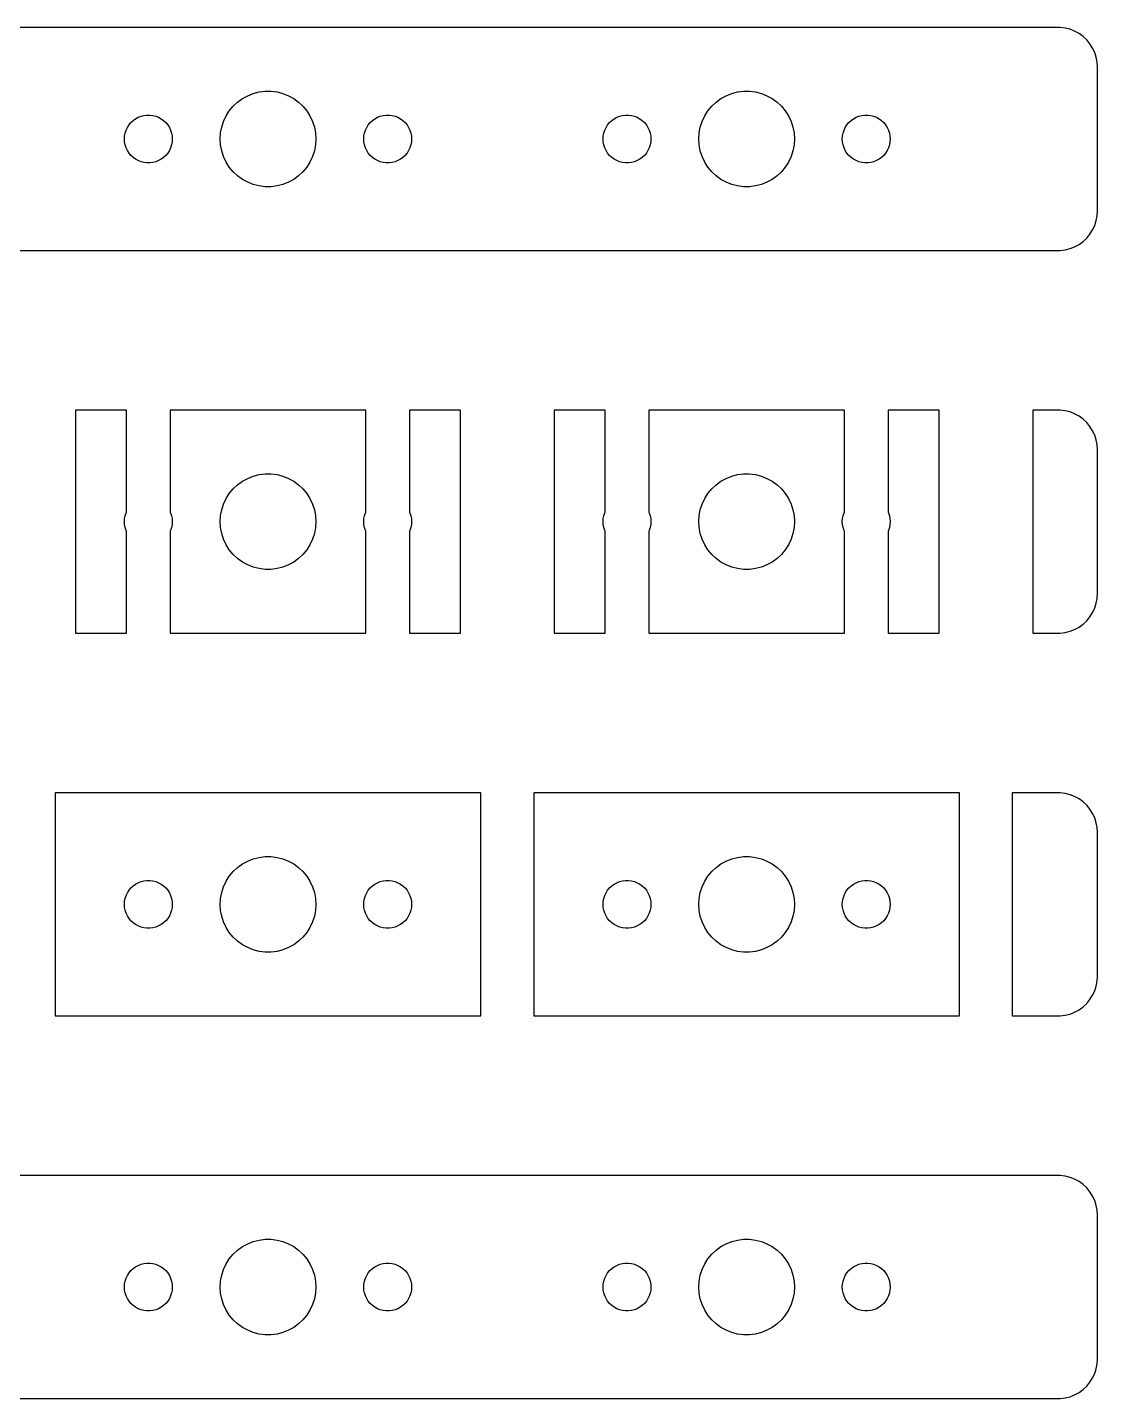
# Model space of a CAD drawing. Header units: metres. Extents: x -142 to 142, y -7 to 79.
# Drawn here: x 74.9 to 142, y -7 to 79 of the extents above; entities that cross this region are included whole.
import ezdxf

# ---------------------------------------------------------------- set-up
doc = ezdxf.new("R2010")
doc.units = ezdxf.units.M

msp = doc.modelspace()

# ---------------------------------------------------------------- linework, layer by layer
for p, q in [((139.657, 78.9951), (-139.657, 78.9951)), ((139.968, 78.9557), (139.657, 78.9951)), ((140.273, 78.8776), (139.968, 78.9557)), ((140.564, 78.7621), (140.273, 78.8776)), ((140.84, 78.6108), (140.564, 78.7621)), ((141.094, 78.4263), (140.84, 78.6108)), ((141.322, 78.2114), (141.094, 78.4263)), ((141.523, 77.9695), (141.322, 78.2114)), ((141.691, 77.7044), (141.523, 77.9695)), ((141.824, 77.4203), (141.691, 77.7044)), ((141.921, 77.1217), (141.824, 77.4203)), ((141.98, 76.8133), (141.921, 77.1217)), ((142, 76.5), (141.98, 76.8133)), ((142, 67.5), (142, 76.5)), ((88.7227, 74.7145), (89.073, 74.8532)), ((89.073, 74.8532), (89.4379, 74.9469)), ((89.4379, 74.9469), (89.8116, 74.9941)), ((89.8116, 74.9941), (90.1884, 74.9941)), ((90.1884, 74.9941), (90.5621, 74.9469)), ((90.5621, 74.9469), (90.927, 74.8532)), ((90.927, 74.8532), (91.2773, 74.7145)), ((118.723, 74.7145), (119.073, 74.8532)), ((119.073, 74.8532), (119.438, 74.9469)), ((119.438, 74.9469), (119.812, 74.9941)), ((119.812, 74.9941), (120.188, 74.9941)), ((120.188, 74.9941), (120.562, 74.9469)), ((120.562, 74.9469), (120.927, 74.8532)), ((120.927, 74.8532), (121.277, 74.7145)), ((87.573, 73.7634), (87.8131, 74.0536)), ((87.8131, 74.0536), (88.0877, 74.3115)), ((88.0877, 74.3115), (88.3925, 74.533)), ((88.3925, 74.533), (88.7227, 74.7145)), ((91.2773, 74.7145), (91.6075, 74.533)), ((91.6075, 74.533), (91.9123, 74.3115)), ((91.9123, 74.3115), (92.1869, 74.0536)), ((92.1869, 74.0536), (92.427, 73.7634)), ((117.573, 73.7634), (117.813, 74.0536)), ((117.813, 74.0536), (118.088, 74.3115)), ((118.088, 74.3115), (118.393, 74.533)), ((118.393, 74.533), (118.723, 74.7145)), ((121.277, 74.7145), (121.607, 74.533)), ((121.607, 74.533), (121.912, 74.3115)), ((121.912, 74.3115), (122.187, 74.0536)), ((122.187, 74.0536), (122.427, 73.7634)), ((81.4065, 73.0268), (81.5439, 73.1558)), ((81.5439, 73.1558), (81.6963, 73.2665)), ((81.6963, 73.2665), (81.8613, 73.3572)), ((81.8613, 73.3572), (82.0365, 73.4266)), ((82.0365, 73.4266), (82.2189, 73.4734)), ((82.2189, 73.4734), (82.4058, 73.497)), ((82.4058, 73.497), (82.5942, 73.497)), ((82.5942, 73.497), (82.7811, 73.4734)), ((82.7811, 73.4734), (82.9635, 73.4266)), ((82.9635, 73.4266), (83.1387, 73.3572)), ((83.1387, 73.3572), (83.3037, 73.2665)), ((83.3037, 73.2665), (83.4561, 73.1558)), ((83.4561, 73.1558), (83.5934, 73.0268)), ((87.0943, 72.7461), (87.2107, 73.1044)), ((87.2107, 73.1044), (87.3711, 73.4453)), ((87.3711, 73.4453), (87.573, 73.7634)), ((92.427, 73.7634), (92.6289, 73.4453)), ((92.6289, 73.4453), (92.7893, 73.1044)), ((92.7893, 73.1044), (92.9057, 72.7461)), ((96.4065, 73.0268), (96.5439, 73.1558)), ((96.5439, 73.1558), (96.6963, 73.2665)), ((96.6963, 73.2665), (96.8613, 73.3572)), ((96.8613, 73.3572), (97.0365, 73.4266)), ((97.0365, 73.4266), (97.2189, 73.4734)), ((97.2189, 73.4734), (97.4058, 73.497)), ((97.4058, 73.497), (97.5942, 73.497)), ((97.5942, 73.497), (97.7811, 73.4734)), ((97.7811, 73.4734), (97.9635, 73.4266)), ((97.9635, 73.4266), (98.1387, 73.3572)), ((98.1387, 73.3572), (98.3037, 73.2665)), ((98.3037, 73.2665), (98.4561, 73.1558)), ((98.4561, 73.1558), (98.5934, 73.0268)), ((111.407, 73.0268), (111.544, 73.1558)), ((111.544, 73.1558), (111.696, 73.2665)), ((111.696, 73.2665), (111.861, 73.3572)), ((111.861, 73.3572), (112.036, 73.4266)), ((112.036, 73.4266), (112.219, 73.4734)), ((112.219, 73.4734), (112.406, 73.497)), ((112.406, 73.497), (112.594, 73.497)), ((112.594, 73.497), (112.781, 73.4734)), ((112.781, 73.4734), (112.964, 73.4266)), ((112.964, 73.4266), (113.139, 73.3572)), ((113.139, 73.3572), (113.304, 73.2665)), ((113.304, 73.2665), (113.456, 73.1558)), ((113.456, 73.1558), (113.593, 73.0268)), ((117.094, 72.7461), (117.211, 73.1044)), ((117.211, 73.1044), (117.371, 73.4453)), ((117.371, 73.4453), (117.573, 73.7634)), ((122.427, 73.7634), (122.629, 73.4453)), ((122.629, 73.4453), (122.789, 73.1044)), ((122.789, 73.1044), (122.906, 72.7461)), ((126.407, 73.0268), (126.544, 73.1558)), ((126.544, 73.1558), (126.696, 73.2665)), ((126.696, 73.2665), (126.861, 73.3572)), ((126.861, 73.3572), (127.036, 73.4266)), ((127.036, 73.4266), (127.219, 73.4734)), ((127.219, 73.4734), (127.406, 73.497)), ((127.406, 73.497), (127.594, 73.497)), ((127.594, 73.497), (127.781, 73.4734)), ((127.781, 73.4734), (127.964, 73.4266)), ((127.964, 73.4266), (128.139, 73.3572)), ((128.139, 73.3572), (128.304, 73.2665)), ((128.304, 73.2665), (128.456, 73.1558)), ((128.456, 73.1558), (128.593, 73.0268)), ((81.0118, 72.188), (81.0471, 72.373)), ((81.0471, 72.373), (81.1053, 72.5522)), ((81.1053, 72.5522), (81.1855, 72.7226)), ((81.1855, 72.7226), (81.2865, 72.8817)), ((81.2865, 72.8817), (81.4065, 73.0268)), ((83.5934, 73.0268), (83.7135, 72.8817)), ((83.7135, 72.8817), (83.8145, 72.7226)), ((83.8145, 72.7226), (83.8947, 72.5522)), ((83.8947, 72.5522), (83.9529, 72.373)), ((83.9529, 72.373), (83.9882, 72.188)), ((87, 72), (87.0237, 72.376)), ((87.0237, 72.376), (87.0943, 72.7461)), ((92.9057, 72.7461), (92.9763, 72.376)), ((92.9763, 72.376), (93, 72)), ((96.0118, 72.188), (96.0471, 72.373)), ((96.0471, 72.373), (96.1053, 72.5522)), ((96.1053, 72.5522), (96.1855, 72.7226)), ((96.1855, 72.7226), (96.2865, 72.8817)), ((96.2865, 72.8817), (96.4065, 73.0268)), ((98.5934, 73.0268), (98.7135, 72.8817)), ((98.7135, 72.8817), (98.8145, 72.7226)), ((98.8145, 72.7226), (98.8947, 72.5522)), ((98.8947, 72.5522), (98.9529, 72.373)), ((98.9529, 72.373), (98.9882, 72.188)), ((111.012, 72.188), (111.047, 72.373)), ((111.047, 72.373), (111.105, 72.5522)), ((111.105, 72.5522), (111.186, 72.7226)), ((111.186, 72.7226), (111.286, 72.8817)), ((111.286, 72.8817), (111.407, 73.0268)), ((113.593, 73.0268), (113.714, 72.8817)), ((113.714, 72.8817), (113.814, 72.7226)), ((113.814, 72.7226), (113.895, 72.5522)), ((113.895, 72.5522), (113.953, 72.373)), ((113.953, 72.373), (113.988, 72.188)), ((117, 72), (117.024, 72.376)), ((117.024, 72.376), (117.094, 72.7461)), ((122.906, 72.7461), (122.976, 72.376)), ((122.976, 72.376), (123, 72)), ((126.012, 72.188), (126.047, 72.373)), ((126.047, 72.373), (126.105, 72.5522)), ((126.105, 72.5522), (126.186, 72.7226)), ((126.186, 72.7226), (126.286, 72.8817)), ((126.286, 72.8817), (126.407, 73.0268)), ((128.593, 73.0268), (128.714, 72.8817)), ((128.714, 72.8817), (128.814, 72.7226)), ((128.814, 72.7226), (128.895, 72.5522)), ((128.895, 72.5522), (128.953, 72.373)), ((128.953, 72.373), (128.988, 72.188)), ((81, 72), (81.0118, 72.188)), ((81.0118, 71.812), (81, 72)), ((81.0471, 71.627), (81.0118, 71.812)), ((81.1053, 71.4478), (81.0471, 71.627)), ((81.1855, 71.2774), (81.1053, 71.4478)), ((83.8947, 71.4478), (83.8145, 71.2774)), ((83.9529, 71.627), (83.8947, 71.4478)), ((83.9882, 71.812), (83.9529, 71.627)), ((83.9882, 72.188), (84, 72)), ((84, 72), (83.9882, 71.812)), ((87.0237, 71.624), (87, 72)), ((87.0943, 71.2539), (87.0237, 71.624)), ((92.9763, 71.624), (92.9057, 71.2539)), ((93, 72), (92.9763, 71.624)), ((96, 72), (96.0118, 72.188)), ((96.0118, 71.812), (96, 72)), ((96.0471, 71.627), (96.0118, 71.812)), ((96.1053, 71.4478), (96.0471, 71.627)), ((96.1855, 71.2774), (96.1053, 71.4478)), ((98.8947, 71.4478), (98.8145, 71.2774)), ((98.9529, 71.627), (98.8947, 71.4478)), ((98.9882, 71.812), (98.9529, 71.627)), ((98.9882, 72.188), (99, 72)), ((99, 72), (98.9882, 71.812)), ((111, 72), (111.012, 72.188)), ((111.012, 71.812), (111, 72)), ((111.047, 71.627), (111.012, 71.812)), ((111.105, 71.4478), (111.047, 71.627)), ((111.186, 71.2774), (111.105, 71.4478)), ((113.895, 71.4478), (113.814, 71.2774)), ((113.953, 71.627), (113.895, 71.4478)), ((113.988, 71.812), (113.953, 71.627)), ((113.988, 72.188), (114, 72)), ((114, 72), (113.988, 71.812)), ((117.024, 71.624), (117, 72)), ((117.094, 71.2539), (117.024, 71.624)), ((122.976, 71.624), (122.906, 71.2539)), ((123, 72), (122.976, 71.624)), ((126, 72), (126.012, 72.188)), ((126.012, 71.812), (126, 72)), ((126.047, 71.627), (126.012, 71.812)), ((126.105, 71.4478), (126.047, 71.627)), ((126.186, 71.2774), (126.105, 71.4478)), ((128.895, 71.4478), (128.814, 71.2774)), ((128.953, 71.627), (128.895, 71.4478)), ((128.988, 71.812), (128.953, 71.627)), ((128.988, 72.188), (129, 72)), ((129, 72), (128.988, 71.812)), ((81.2865, 71.1183), (81.1855, 71.2774)), ((81.4065, 70.9732), (81.2865, 71.1183)), ((81.5439, 70.8442), (81.4065, 70.9732)), ((81.6963, 70.7335), (81.5439, 70.8442)), ((81.8613, 70.6428), (81.6963, 70.7335)), ((82.0365, 70.5734), (81.8613, 70.6428)), ((82.2189, 70.5266), (82.0365, 70.5734)), ((82.4058, 70.503), (82.2189, 70.5266)), ((82.7811, 70.5266), (82.5942, 70.503)), ((82.9635, 70.5734), (82.7811, 70.5266)), ((83.1387, 70.6428), (82.9635, 70.5734)), ((83.3037, 70.7335), (83.1387, 70.6428)), ((83.4561, 70.8442), (83.3037, 70.7335)), ((83.5934, 70.9732), (83.4561, 70.8442)), ((83.7135, 71.1183), (83.5934, 70.9732)), ((83.8145, 71.2774), (83.7135, 71.1183)), ((87.2107, 70.8956), (87.0943, 71.2539)), ((87.3711, 70.5547), (87.2107, 70.8956)), ((87.573, 70.2366), (87.3711, 70.5547)), ((92.6289, 70.5547), (92.427, 70.2366)), ((92.7893, 70.8956), (92.6289, 70.5547)), ((92.9057, 71.2539), (92.7893, 70.8956)), ((96.2865, 71.1183), (96.1855, 71.2774)), ((96.4065, 70.9732), (96.2865, 71.1183)), ((96.5439, 70.8442), (96.4065, 70.9732)), ((96.6963, 70.7335), (96.5439, 70.8442)), ((96.8613, 70.6428), (96.6963, 70.7335)), ((97.0365, 70.5734), (96.8613, 70.6428)), ((97.2189, 70.5266), (97.0365, 70.5734)), ((97.4058, 70.503), (97.2189, 70.5266)), ((97.7811, 70.5266), (97.5942, 70.503)), ((97.9635, 70.5734), (97.7811, 70.5266)), ((98.1387, 70.6428), (97.9635, 70.5734)), ((98.3037, 70.7335), (98.1387, 70.6428)), ((98.4561, 70.8442), (98.3037, 70.7335)), ((98.5934, 70.9732), (98.4561, 70.8442)), ((98.7135, 71.1183), (98.5934, 70.9732)), ((98.8145, 71.2774), (98.7135, 71.1183)), ((111.286, 71.1183), (111.186, 71.2774)), ((111.407, 70.9732), (111.286, 71.1183)), ((111.544, 70.8442), (111.407, 70.9732)), ((111.696, 70.7335), (111.544, 70.8442)), ((111.861, 70.6428), (111.696, 70.7335)), ((112.036, 70.5734), (111.861, 70.6428)), ((112.219, 70.5266), (112.036, 70.5734)), ((112.406, 70.503), (112.219, 70.5266)), ((112.781, 70.5266), (112.594, 70.503)), ((112.964, 70.5734), (112.781, 70.5266)), ((113.139, 70.6428), (112.964, 70.5734)), ((113.304, 70.7335), (113.139, 70.6428)), ((113.456, 70.8442), (113.304, 70.7335)), ((113.593, 70.9732), (113.456, 70.8442)), ((113.714, 71.1183), (113.593, 70.9732)), ((113.814, 71.2774), (113.714, 71.1183)), ((117.211, 70.8956), (117.094, 71.2539)), ((117.371, 70.5547), (117.211, 70.8956)), ((117.573, 70.2366), (117.371, 70.5547)), ((122.629, 70.5547), (122.427, 70.2366)), ((122.789, 70.8956), (122.629, 70.5547)), ((122.906, 71.2539), (122.789, 70.8956)), ((126.286, 71.1183), (126.186, 71.2774)), ((126.407, 70.9732), (126.286, 71.1183)), ((126.544, 70.8442), (126.407, 70.9732)), ((126.696, 70.7335), (126.544, 70.8442)), ((126.861, 70.6428), (126.696, 70.7335)), ((127.036, 70.5734), (126.861, 70.6428)), ((127.219, 70.5266), (127.036, 70.5734)), ((127.406, 70.503), (127.219, 70.5266)), ((127.781, 70.5266), (127.594, 70.503)), ((127.964, 70.5734), (127.781, 70.5266)), ((128.139, 70.6428), (127.964, 70.5734)), ((128.304, 70.7335), (128.139, 70.6428)), ((128.456, 70.8442), (128.304, 70.7335)), ((128.593, 70.9732), (128.456, 70.8442)), ((128.714, 71.1183), (128.593, 70.9732)), ((128.814, 71.2774), (128.714, 71.1183)), ((82.5942, 70.503), (82.4058, 70.503)), ((87.8131, 69.9464), (87.573, 70.2366)), ((88.0877, 69.6885), (87.8131, 69.9464)), ((88.3925, 69.467), (88.0877, 69.6885)), ((91.9123, 69.6885), (91.6075, 69.467)), ((92.1869, 69.9464), (91.9123, 69.6885)), ((92.427, 70.2366), (92.1869, 69.9464)), ((97.5942, 70.503), (97.4058, 70.503)), ((112.594, 70.503), (112.406, 70.503)), ((117.813, 69.9464), (117.573, 70.2366)), ((118.088, 69.6885), (117.813, 69.9464)), ((118.393, 69.467), (118.088, 69.6885)), ((121.912, 69.6885), (121.607, 69.467)), ((122.187, 69.9464), (121.912, 69.6885)), ((122.427, 70.2366), (122.187, 69.9464)), ((127.594, 70.503), (127.406, 70.503)), ((88.7227, 69.2855), (88.3925, 69.467)), ((89.073, 69.1468), (88.7227, 69.2855)), ((89.4379, 69.0531), (89.073, 69.1468)), ((89.8116, 69.0059), (89.4379, 69.0531)), ((90.1884, 69.0059), (89.8116, 69.0059)), ((90.5621, 69.0531), (90.1884, 69.0059)), ((90.927, 69.1468), (90.5621, 69.0531)), ((91.2773, 69.2855), (90.927, 69.1468)), ((91.6075, 69.467), (91.2773, 69.2855)), ((118.723, 69.2855), (118.393, 69.467)), ((119.073, 69.1468), (118.723, 69.2855)), ((119.438, 69.0531), (119.073, 69.1468)), ((119.812, 69.0059), (119.438, 69.0531)), ((120.188, 69.0059), (119.812, 69.0059)), ((120.562, 69.0531), (120.188, 69.0059)), ((120.927, 69.1468), (120.562, 69.0531)), ((121.277, 69.2855), (120.927, 69.1468)), ((121.607, 69.467), (121.277, 69.2855)), ((141.921, 66.8783), (141.98, 67.1867)), ((141.98, 67.1867), (142, 67.5)), ((141.523, 66.0305), (141.691, 66.2956)), ((141.691, 66.2956), (141.824, 66.5797)), ((141.824, 66.5797), (141.921, 66.8783)), ((140.564, 65.2379), (140.84, 65.3892)), ((140.84, 65.3892), (141.094, 65.5737)), ((141.094, 65.5737), (141.322, 65.7886)), ((141.322, 65.7886), (141.523, 66.0305)), ((-139.657, 65.0049), (139.657, 65.0049)), ((139.657, 65.0049), (139.968, 65.0443)), ((139.968, 65.0443), (140.273, 65.1224)), ((140.273, 65.1224), (140.564, 65.2379)), ((81.1278, 54.9951), (77.9336, 54.9951)), ((77.9336, 54.9951), (77.9336, 41.0049)), ((81.1278, 48.6), (81.1278, 54.9951)), ((96.1278, 54.9951), (83.8722, 54.9951)), ((83.8722, 54.9951), (83.8722, 48.6)), ((96.1278, 48.6), (96.1278, 54.9951)), ((102.066, 54.9951), (98.8722, 54.9951)), ((98.8722, 54.9951), (98.8722, 48.6)), ((102.066, 41.0049), (102.066, 54.9951)), ((111.128, 54.9951), (107.934, 54.9951)), ((107.934, 54.9951), (107.934, 41.0049)), ((111.128, 48.6), (111.128, 54.9951)), ((126.128, 54.9951), (113.872, 54.9951)), ((113.872, 54.9951), (113.872, 48.6)), ((126.128, 48.6), (126.128, 54.9951)), ((132.066, 54.9951), (128.872, 54.9951)), ((128.872, 54.9951), (128.872, 48.6)), ((132.066, 41.0049), (132.066, 54.9951)), ((139.657, 54.9951), (137.934, 54.9951)), ((137.934, 54.9951), (137.934, 41.0049)), ((139.968, 54.9557), (139.657, 54.9951)), ((140.273, 54.8776), (139.968, 54.9557)), ((140.564, 54.7621), (140.273, 54.8776)), ((140.84, 54.6108), (140.564, 54.7621)), ((141.094, 54.4263), (140.84, 54.6108)), ((141.322, 54.2114), (141.094, 54.4263)), ((141.523, 53.9695), (141.322, 54.2114)), ((141.691, 53.7044), (141.523, 53.9695)), ((141.824, 53.4203), (141.691, 53.7044)), ((141.921, 53.1217), (141.824, 53.4203)), ((141.98, 52.8133), (141.921, 53.1217)), ((142, 52.5), (141.98, 52.8133)), ((142, 43.5), (142, 52.5)), ((88.7227, 50.7145), (89.073, 50.8532)), ((89.073, 50.8532), (89.4379, 50.9469)), ((89.4379, 50.9469), (89.8116, 50.9941)), ((89.8116, 50.9941), (90.1884, 50.9941)), ((90.1884, 50.9941), (90.5621, 50.9469)), ((90.5621, 50.9469), (90.927, 50.8532)), ((90.927, 50.8532), (91.2773, 50.7145)), ((118.723, 50.7145), (119.073, 50.8532)), ((119.073, 50.8532), (119.438, 50.9469)), ((119.438, 50.9469), (119.812, 50.9941)), ((119.812, 50.9941), (120.188, 50.9941)), ((120.188, 50.9941), (120.562, 50.9469)), ((120.562, 50.9469), (120.927, 50.8532)), ((120.927, 50.8532), (121.277, 50.7145)), ((87.573, 49.7634), (87.8131, 50.0536)), ((87.8131, 50.0536), (88.0877, 50.3115)), ((88.0877, 50.3115), (88.3925, 50.533)), ((88.3925, 50.533), (88.7227, 50.7145)), ((91.2773, 50.7145), (91.6075, 50.533)), ((91.6075, 50.533), (91.9123, 50.3115)), ((91.9123, 50.3115), (92.1869, 50.0536)), ((92.1869, 50.0536), (92.427, 49.7634)), ((117.573, 49.7634), (117.813, 50.0536)), ((117.813, 50.0536), (118.088, 50.3115)), ((118.088, 50.3115), (118.393, 50.533)), ((118.393, 50.533), (118.723, 50.7145)), ((121.277, 50.7145), (121.607, 50.533)), ((121.607, 50.533), (121.912, 50.3115)), ((121.912, 50.3115), (122.187, 50.0536)), ((122.187, 50.0536), (122.427, 49.7634)), ((87.0943, 48.7461), (87.2107, 49.1044)), ((87.2107, 49.1044), (87.3711, 49.4453)), ((87.3711, 49.4453), (87.573, 49.7634)), ((92.427, 49.7634), (92.6289, 49.4453)), ((92.6289, 49.4453), (92.7893, 49.1044)), ((92.7893, 49.1044), (92.9057, 48.7461)), ((117.094, 48.7461), (117.211, 49.1044)), ((117.211, 49.1044), (117.371, 49.4453)), ((117.371, 49.4453), (117.573, 49.7634)), ((122.427, 49.7634), (122.629, 49.4453)), ((122.629, 49.4453), (122.789, 49.1044)), ((122.789, 49.1044), (122.906, 48.7461)), ((81, 48), (81.0118, 48.188)), ((81.0118, 48.188), (81.0471, 48.373)), ((81.0471, 48.373), (81.1053, 48.5522)), ((81.1053, 48.5522), (81.1278, 48.6)), ((83.8722, 48.6), (83.8947, 48.5522)), ((83.8947, 48.5522), (83.9529, 48.373)), ((83.9529, 48.373), (83.9882, 48.188)), ((83.9882, 48.188), (84, 48)), ((87, 48), (87.0237, 48.376)), ((87.0237, 48.376), (87.0943, 48.7461)), ((92.9057, 48.7461), (92.9763, 48.376)), ((92.9763, 48.376), (93, 48)), ((96, 48), (96.0118, 48.188)), ((96.0118, 48.188), (96.0471, 48.373)), ((96.0471, 48.373), (96.1053, 48.5522)), ((96.1053, 48.5522), (96.1278, 48.6)), ((98.8722, 48.6), (98.8947, 48.5522)), ((98.8947, 48.5522), (98.9529, 48.373)), ((98.9529, 48.373), (98.9882, 48.188)), ((98.9882, 48.188), (99, 48)), ((111, 48), (111.012, 48.188)), ((111.012, 48.188), (111.047, 48.373)), ((111.047, 48.373), (111.105, 48.5522)), ((111.105, 48.5522), (111.128, 48.6)), ((113.872, 48.6), (113.895, 48.5522)), ((113.895, 48.5522), (113.953, 48.373)), ((113.953, 48.373), (113.988, 48.188)), ((113.988, 48.188), (114, 48)), ((117, 48), (117.024, 48.376)), ((117.024, 48.376), (117.094, 48.7461)), ((122.906, 48.7461), (122.976, 48.376)), ((122.976, 48.376), (123, 48)), ((126, 48), (126.012, 48.188)), ((126.012, 48.188), (126.047, 48.373)), ((126.047, 48.373), (126.105, 48.5522)), ((126.105, 48.5522), (126.128, 48.6)), ((128.872, 48.6), (128.895, 48.5522)), ((128.895, 48.5522), (128.953, 48.373)), ((128.953, 48.373), (128.988, 48.188)), ((128.988, 48.188), (129, 48)), ((81.0118, 47.812), (81, 48)), ((81.0471, 47.627), (81.0118, 47.812)), ((81.1053, 47.4478), (81.0471, 47.627)), ((81.1278, 47.4), (81.1053, 47.4478)), ((81.1278, 41.0049), (81.1278, 47.4)), ((83.8947, 47.4478), (83.8722, 47.4)), ((83.8722, 47.4), (83.8722, 41.0049)), ((83.9529, 47.627), (83.8947, 47.4478)), ((83.9882, 47.812), (83.9529, 47.627)), ((84, 48), (83.9882, 47.812)), ((87.0237, 47.624), (87, 48)), ((87.0943, 47.2539), (87.0237, 47.624)), ((92.9763, 47.624), (92.9057, 47.2539)), ((93, 48), (92.9763, 47.624)), ((96.0118, 47.812), (96, 48)), ((96.0471, 47.627), (96.0118, 47.812)), ((96.1053, 47.4478), (96.0471, 47.627)), ((96.1278, 47.4), (96.1053, 47.4478)), ((96.1278, 41.0049), (96.1278, 47.4)), ((98.8947, 47.4478), (98.8722, 47.4)), ((98.8722, 47.4), (98.8722, 41.0049)), ((98.9529, 47.627), (98.8947, 47.4478)), ((98.9882, 47.812), (98.9529, 47.627)), ((99, 48), (98.9882, 47.812)), ((111.012, 47.812), (111, 48)), ((111.047, 47.627), (111.012, 47.812)), ((111.105, 47.4478), (111.047, 47.627)), ((111.128, 47.4), (111.105, 47.4478)), ((111.128, 41.0049), (111.128, 47.4)), ((113.895, 47.4478), (113.872, 47.4)), ((113.872, 47.4), (113.872, 41.0049)), ((113.953, 47.627), (113.895, 47.4478)), ((113.988, 47.812), (113.953, 47.627)), ((114, 48), (113.988, 47.812)), ((117.024, 47.624), (117, 48)), ((117.094, 47.2539), (117.024, 47.624)), ((122.976, 47.624), (122.906, 47.2539)), ((123, 48), (122.976, 47.624)), ((126.012, 47.812), (126, 48)), ((126.047, 47.627), (126.012, 47.812)), ((126.105, 47.4478), (126.047, 47.627)), ((126.128, 47.4), (126.105, 47.4478)), ((126.128, 41.0049), (126.128, 47.4)), ((128.895, 47.4478), (128.872, 47.4)), ((128.872, 47.4), (128.872, 41.0049)), ((128.953, 47.627), (128.895, 47.4478)), ((128.988, 47.812), (128.953, 47.627)), ((129, 48), (128.988, 47.812)), ((87.2107, 46.8956), (87.0943, 47.2539)), ((87.3711, 46.5547), (87.2107, 46.8956)), ((87.573, 46.2366), (87.3711, 46.5547)), ((92.6289, 46.5547), (92.427, 46.2366)), ((92.7893, 46.8956), (92.6289, 46.5547)), ((92.9057, 47.2539), (92.7893, 46.8956)), ((117.211, 46.8956), (117.094, 47.2539)), ((117.371, 46.5547), (117.211, 46.8956)), ((117.573, 46.2366), (117.371, 46.5547)), ((122.629, 46.5547), (122.427, 46.2366)), ((122.789, 46.8956), (122.629, 46.5547)), ((122.906, 47.2539), (122.789, 46.8956)), ((87.8131, 45.9464), (87.573, 46.2366)), ((88.0877, 45.6885), (87.8131, 45.9464)), ((88.3925, 45.467), (88.0877, 45.6885)), ((91.9123, 45.6885), (91.6075, 45.467)), ((92.1869, 45.9464), (91.9123, 45.6885)), ((92.427, 46.2366), (92.1869, 45.9464)), ((117.813, 45.9464), (117.573, 46.2366)), ((118.088, 45.6885), (117.813, 45.9464)), ((118.393, 45.467), (118.088, 45.6885)), ((121.912, 45.6885), (121.607, 45.467)), ((122.187, 45.9464), (121.912, 45.6885)), ((122.427, 46.2366), (122.187, 45.9464)), ((88.7227, 45.2855), (88.3925, 45.467)), ((89.073, 45.1468), (88.7227, 45.2855)), ((89.4379, 45.0531), (89.073, 45.1468)), ((89.8116, 45.0059), (89.4379, 45.0531)), ((90.1884, 45.0059), (89.8116, 45.0059)), ((90.5621, 45.0531), (90.1884, 45.0059)), ((90.927, 45.1468), (90.5621, 45.0531)), ((91.2773, 45.2855), (90.927, 45.1468)), ((91.6075, 45.467), (91.2773, 45.2855)), ((118.723, 45.2855), (118.393, 45.467)), ((119.073, 45.1468), (118.723, 45.2855)), ((119.438, 45.0531), (119.073, 45.1468)), ((119.812, 45.0059), (119.438, 45.0531)), ((120.188, 45.0059), (119.812, 45.0059)), ((120.562, 45.0531), (120.188, 45.0059)), ((120.927, 45.1468), (120.562, 45.0531)), ((121.277, 45.2855), (120.927, 45.1468)), ((121.607, 45.467), (121.277, 45.2855)), ((141.921, 42.8783), (141.98, 43.1867)), ((141.98, 43.1867), (142, 43.5)), ((141.523, 42.0305), (141.691, 42.2956)), ((141.691, 42.2956), (141.824, 42.5797)), ((141.824, 42.5797), (141.921, 42.8783)), ((140.564, 41.2379), (140.84, 41.3892)), ((140.84, 41.3892), (141.094, 41.5737)), ((141.094, 41.5737), (141.322, 41.7886)), ((141.322, 41.7886), (141.523, 42.0305)), ((77.9336, 41.0049), (81.1278, 41.0049)), ((83.8722, 41.0049), (96.1278, 41.0049)), ((98.8722, 41.0049), (102.066, 41.0049)), ((107.934, 41.0049), (111.128, 41.0049)), ((113.872, 41.0049), (126.128, 41.0049)), ((128.872, 41.0049), (132.066, 41.0049)), ((137.934, 41.0049), (139.657, 41.0049)), ((139.657, 41.0049), (139.968, 41.0443)), ((139.968, 41.0443), (140.273, 41.1224)), ((140.273, 41.1224), (140.564, 41.2379)), ((103.347, 30.9951), (76.6529, 30.9951)), ((76.6529, 30.9951), (76.6529, 17.0049)), ((103.347, 17.0049), (103.347, 30.9951)), ((133.347, 30.9951), (106.653, 30.9951)), ((106.653, 30.9951), (106.653, 17.0049)), ((133.347, 17.0049), (133.347, 30.9951)), ((139.657, 30.9951), (136.653, 30.9951)), ((136.653, 30.9951), (136.653, 17.0049)), ((139.968, 30.9557), (139.657, 30.9951)), ((140.273, 30.8776), (139.968, 30.9557)), ((140.564, 30.7621), (140.273, 30.8776)), ((140.84, 30.6108), (140.564, 30.7621)), ((141.094, 30.4263), (140.84, 30.6108)), ((141.322, 30.2114), (141.094, 30.4263)), ((141.523, 29.9695), (141.322, 30.2114)), ((141.691, 29.7044), (141.523, 29.9695)), ((141.824, 29.4203), (141.691, 29.7044)), ((141.921, 29.1217), (141.824, 29.4203)), ((141.98, 28.8133), (141.921, 29.1217)), ((142, 28.5), (141.98, 28.8133)), ((142, 19.5), (142, 28.5)), ((88.3925, 26.533), (88.7227, 26.7145)), ((88.7227, 26.7145), (89.073, 26.8532)), ((89.073, 26.8532), (89.4379, 26.9469)), ((89.4379, 26.9469), (89.8116, 26.9941)), ((89.8116, 26.9941), (90.1884, 26.9941)), ((90.1884, 26.9941), (90.5621, 26.9469)), ((90.5621, 26.9469), (90.927, 26.8532)), ((90.927, 26.8532), (91.2773, 26.7145)), ((91.2773, 26.7145), (91.6075, 26.533)), ((118.393, 26.533), (118.723, 26.7145)), ((118.723, 26.7145), (119.073, 26.8532)), ((119.073, 26.8532), (119.438, 26.9469)), ((119.438, 26.9469), (119.812, 26.9941)), ((119.812, 26.9941), (120.188, 26.9941)), ((120.188, 26.9941), (120.562, 26.9469)), ((120.562, 26.9469), (120.927, 26.8532)), ((120.927, 26.8532), (121.277, 26.7145)), ((121.277, 26.7145), (121.607, 26.533)), ((87.573, 25.7634), (87.8131, 26.0536)), ((87.8131, 26.0536), (88.0877, 26.3115)), ((88.0877, 26.3115), (88.3925, 26.533)), ((91.6075, 26.533), (91.9123, 26.3115)), ((91.9123, 26.3115), (92.1869, 26.0536)), ((92.1869, 26.0536), (92.427, 25.7634)), ((117.573, 25.7634), (117.813, 26.0536)), ((117.813, 26.0536), (118.088, 26.3115)), ((118.088, 26.3115), (118.393, 26.533)), ((121.607, 26.533), (121.912, 26.3115)), ((121.912, 26.3115), (122.187, 26.0536)), ((122.187, 26.0536), (122.427, 25.7634)), ((81.2865, 24.8817), (81.4065, 25.0268)), ((81.4065, 25.0268), (81.5439, 25.1558)), ((81.5439, 25.1558), (81.6963, 25.2665)), ((81.6963, 25.2665), (81.8613, 25.3572)), ((81.8613, 25.3572), (82.0365, 25.4266)), ((82.0365, 25.4266), (82.2189, 25.4734)), ((82.2189, 25.4734), (82.4058, 25.497)), ((82.4058, 25.497), (82.5942, 25.497)), ((82.5942, 25.497), (82.7811, 25.4734)), ((82.7811, 25.4734), (82.9635, 25.4266)), ((82.9635, 25.4266), (83.1387, 25.3572)), ((83.1387, 25.3572), (83.3037, 25.2665)), ((83.3037, 25.2665), (83.4561, 25.1558)), ((83.4561, 25.1558), (83.5934, 25.0268)), ((83.5934, 25.0268), (83.7135, 24.8817)), ((87.0943, 24.7461), (87.2107, 25.1044)), ((87.2107, 25.1044), (87.3711, 25.4453)), ((87.3711, 25.4453), (87.573, 25.7634)), ((92.427, 25.7634), (92.6289, 25.4453)), ((92.6289, 25.4453), (92.7893, 25.1044)), ((92.7893, 25.1044), (92.9057, 24.7461)), ((96.2865, 24.8817), (96.4065, 25.0268)), ((96.4065, 25.0268), (96.5439, 25.1558)), ((96.5439, 25.1558), (96.6963, 25.2665)), ((96.6963, 25.2665), (96.8613, 25.3572)), ((96.8613, 25.3572), (97.0365, 25.4266)), ((97.0365, 25.4266), (97.2189, 25.4734)), ((97.2189, 25.4734), (97.4058, 25.497)), ((97.4058, 25.497), (97.5942, 25.497)), ((97.5942, 25.497), (97.7811, 25.4734)), ((97.7811, 25.4734), (97.9635, 25.4266)), ((97.9635, 25.4266), (98.1387, 25.3572)), ((98.1387, 25.3572), (98.3037, 25.2665)), ((98.3037, 25.2665), (98.4561, 25.1558)), ((98.4561, 25.1558), (98.5934, 25.0268)), ((98.5934, 25.0268), (98.7135, 24.8817)), ((111.286, 24.8817), (111.407, 25.0268)), ((111.407, 25.0268), (111.544, 25.1558)), ((111.544, 25.1558), (111.696, 25.2665)), ((111.696, 25.2665), (111.861, 25.3572)), ((111.861, 25.3572), (112.036, 25.4266)), ((112.036, 25.4266), (112.219, 25.4734)), ((112.219, 25.4734), (112.406, 25.497)), ((112.406, 25.497), (112.594, 25.497)), ((112.594, 25.497), (112.781, 25.4734)), ((112.781, 25.4734), (112.964, 25.4266)), ((112.964, 25.4266), (113.139, 25.3572)), ((113.139, 25.3572), (113.304, 25.2665)), ((113.304, 25.2665), (113.456, 25.1558)), ((113.456, 25.1558), (113.593, 25.0268)), ((113.593, 25.0268), (113.714, 24.8817)), ((117.094, 24.7461), (117.211, 25.1044)), ((117.211, 25.1044), (117.371, 25.4453)), ((117.371, 25.4453), (117.573, 25.7634)), ((122.427, 25.7634), (122.629, 25.4453)), ((122.629, 25.4453), (122.789, 25.1044)), ((122.789, 25.1044), (122.906, 24.7461)), ((126.286, 24.8817), (126.407, 25.0268)), ((126.407, 25.0268), (126.544, 25.1558)), ((126.544, 25.1558), (126.696, 25.2665)), ((126.696, 25.2665), (126.861, 25.3572)), ((126.861, 25.3572), (127.036, 25.4266)), ((127.036, 25.4266), (127.219, 25.4734)), ((127.219, 25.4734), (127.406, 25.497)), ((127.406, 25.497), (127.594, 25.497)), ((127.594, 25.497), (127.781, 25.4734)), ((127.781, 25.4734), (127.964, 25.4266)), ((127.964, 25.4266), (128.139, 25.3572)), ((128.139, 25.3572), (128.304, 25.2665)), ((128.304, 25.2665), (128.456, 25.1558)), ((128.456, 25.1558), (128.593, 25.0268)), ((128.593, 25.0268), (128.714, 24.8817)), ((81, 24), (81.0118, 24.188)), ((81.0118, 24.188), (81.0471, 24.373)), ((81.0471, 24.373), (81.1053, 24.5522)), ((81.1053, 24.5522), (81.1855, 24.7226)), ((81.1855, 24.7226), (81.2865, 24.8817)), ((83.7135, 24.8817), (83.8145, 24.7226)), ((83.8145, 24.7226), (83.8947, 24.5522)), ((83.8947, 24.5522), (83.9529, 24.373)), ((83.9529, 24.373), (83.9882, 24.188)), ((83.9882, 24.188), (84, 24)), ((87, 24), (87.0237, 24.376)), ((87.0237, 24.376), (87.0943, 24.7461)), ((92.9057, 24.7461), (92.9763, 24.376)), ((92.9763, 24.376), (93, 24)), ((96, 24), (96.0118, 24.188)), ((96.0118, 24.188), (96.0471, 24.373)), ((96.0471, 24.373), (96.1053, 24.5522)), ((96.1053, 24.5522), (96.1855, 24.7226)), ((96.1855, 24.7226), (96.2865, 24.8817)), ((98.7135, 24.8817), (98.8145, 24.7226)), ((98.8145, 24.7226), (98.8947, 24.5522)), ((98.8947, 24.5522), (98.9529, 24.373)), ((98.9529, 24.373), (98.9882, 24.188)), ((98.9882, 24.188), (99, 24)), ((111, 24), (111.012, 24.188)), ((111.012, 24.188), (111.047, 24.373)), ((111.047, 24.373), (111.105, 24.5522)), ((111.105, 24.5522), (111.186, 24.7226)), ((111.186, 24.7226), (111.286, 24.8817)), ((113.714, 24.8817), (113.814, 24.7226)), ((113.814, 24.7226), (113.895, 24.5522)), ((113.895, 24.5522), (113.953, 24.373)), ((113.953, 24.373), (113.988, 24.188)), ((113.988, 24.188), (114, 24)), ((117, 24), (117.024, 24.376)), ((117.024, 24.376), (117.094, 24.7461)), ((122.906, 24.7461), (122.976, 24.376)), ((122.976, 24.376), (123, 24)), ((126, 24), (126.012, 24.188)), ((126.012, 24.188), (126.047, 24.373)), ((126.047, 24.373), (126.105, 24.5522)), ((126.105, 24.5522), (126.186, 24.7226)), ((126.186, 24.7226), (126.286, 24.8817)), ((128.714, 24.8817), (128.814, 24.7226)), ((128.814, 24.7226), (128.895, 24.5522)), ((128.895, 24.5522), (128.953, 24.373)), ((128.953, 24.373), (128.988, 24.188)), ((128.988, 24.188), (129, 24)), ((81.0118, 23.812), (81, 24)), ((81.0471, 23.627), (81.0118, 23.812)), ((81.1053, 23.4478), (81.0471, 23.627)), ((81.1855, 23.2774), (81.1053, 23.4478)), ((81.2865, 23.1183), (81.1855, 23.2774)), ((83.8145, 23.2774), (83.7135, 23.1183)), ((83.8947, 23.4478), (83.8145, 23.2774)), ((83.9529, 23.627), (83.8947, 23.4478)), ((83.9882, 23.812), (83.9529, 23.627)), ((84, 24), (83.9882, 23.812)), ((87.0237, 23.624), (87, 24)), ((87.0943, 23.2539), (87.0237, 23.624)), ((87.2107, 22.8956), (87.0943, 23.2539)), ((92.9057, 23.2539), (92.7893, 22.8956)), ((92.9763, 23.624), (92.9057, 23.2539)), ((93, 24), (92.9763, 23.624)), ((96.0118, 23.812), (96, 24)), ((96.0471, 23.627), (96.0118, 23.812)), ((96.1053, 23.4478), (96.0471, 23.627)), ((96.1855, 23.2774), (96.1053, 23.4478)), ((96.2865, 23.1183), (96.1855, 23.2774)), ((98.8145, 23.2774), (98.7135, 23.1183)), ((98.8947, 23.4478), (98.8145, 23.2774)), ((98.9529, 23.627), (98.8947, 23.4478)), ((98.9882, 23.812), (98.9529, 23.627)), ((99, 24), (98.9882, 23.812)), ((111.012, 23.812), (111, 24)), ((111.047, 23.627), (111.012, 23.812)), ((111.105, 23.4478), (111.047, 23.627)), ((111.186, 23.2774), (111.105, 23.4478)), ((111.286, 23.1183), (111.186, 23.2774)), ((113.814, 23.2774), (113.714, 23.1183)), ((113.895, 23.4478), (113.814, 23.2774)), ((113.953, 23.627), (113.895, 23.4478)), ((113.988, 23.812), (113.953, 23.627)), ((114, 24), (113.988, 23.812)), ((117.024, 23.624), (117, 24)), ((117.094, 23.2539), (117.024, 23.624)), ((117.211, 22.8956), (117.094, 23.2539)), ((122.906, 23.2539), (122.789, 22.8956)), ((122.976, 23.624), (122.906, 23.2539)), ((123, 24), (122.976, 23.624)), ((126.012, 23.812), (126, 24)), ((126.047, 23.627), (126.012, 23.812)), ((126.105, 23.4478), (126.047, 23.627)), ((126.186, 23.2774), (126.105, 23.4478)), ((126.286, 23.1183), (126.186, 23.2774)), ((128.814, 23.2774), (128.714, 23.1183)), ((128.895, 23.4478), (128.814, 23.2774)), ((128.953, 23.627), (128.895, 23.4478)), ((128.988, 23.812), (128.953, 23.627)), ((129, 24), (128.988, 23.812)), ((81.4065, 22.9732), (81.2865, 23.1183)), ((81.5439, 22.8442), (81.4065, 22.9732)), ((81.6963, 22.7335), (81.5439, 22.8442)), ((81.8613, 22.6428), (81.6963, 22.7335)), ((82.0365, 22.5734), (81.8613, 22.6428)), ((82.2189, 22.5266), (82.0365, 22.5734)), ((82.4058, 22.503), (82.2189, 22.5266)), ((82.5942, 22.503), (82.4058, 22.503)), ((82.7811, 22.5266), (82.5942, 22.503)), ((82.9635, 22.5734), (82.7811, 22.5266)), ((83.1387, 22.6428), (82.9635, 22.5734)), ((83.3037, 22.7335), (83.1387, 22.6428)), ((83.4561, 22.8442), (83.3037, 22.7335)), ((83.5934, 22.9732), (83.4561, 22.8442)), ((83.7135, 23.1183), (83.5934, 22.9732)), ((87.3711, 22.5547), (87.2107, 22.8956)), ((87.573, 22.2366), (87.3711, 22.5547)), ((92.6289, 22.5547), (92.427, 22.2366)), ((92.7893, 22.8956), (92.6289, 22.5547)), ((96.4065, 22.9732), (96.2865, 23.1183)), ((96.5439, 22.8442), (96.4065, 22.9732)), ((96.6963, 22.7335), (96.5439, 22.8442)), ((96.8613, 22.6428), (96.6963, 22.7335)), ((97.0365, 22.5734), (96.8613, 22.6428)), ((97.2189, 22.5266), (97.0365, 22.5734)), ((97.4058, 22.503), (97.2189, 22.5266)), ((97.5942, 22.503), (97.4058, 22.503)), ((97.7811, 22.5266), (97.5942, 22.503)), ((97.9635, 22.5734), (97.7811, 22.5266)), ((98.1387, 22.6428), (97.9635, 22.5734)), ((98.3037, 22.7335), (98.1387, 22.6428)), ((98.4561, 22.8442), (98.3037, 22.7335)), ((98.5934, 22.9732), (98.4561, 22.8442)), ((98.7135, 23.1183), (98.5934, 22.9732)), ((111.407, 22.9732), (111.286, 23.1183)), ((111.544, 22.8442), (111.407, 22.9732)), ((111.696, 22.7335), (111.544, 22.8442)), ((111.861, 22.6428), (111.696, 22.7335)), ((112.036, 22.5734), (111.861, 22.6428)), ((112.219, 22.5266), (112.036, 22.5734)), ((112.406, 22.503), (112.219, 22.5266)), ((112.594, 22.503), (112.406, 22.503)), ((112.781, 22.5266), (112.594, 22.503)), ((112.964, 22.5734), (112.781, 22.5266)), ((113.139, 22.6428), (112.964, 22.5734)), ((113.304, 22.7335), (113.139, 22.6428)), ((113.456, 22.8442), (113.304, 22.7335)), ((113.593, 22.9732), (113.456, 22.8442)), ((113.714, 23.1183), (113.593, 22.9732)), ((117.371, 22.5547), (117.211, 22.8956)), ((117.573, 22.2366), (117.371, 22.5547)), ((122.629, 22.5547), (122.427, 22.2366)), ((122.789, 22.8956), (122.629, 22.5547)), ((126.407, 22.9732), (126.286, 23.1183)), ((126.544, 22.8442), (126.407, 22.9732)), ((126.696, 22.7335), (126.544, 22.8442)), ((126.861, 22.6428), (126.696, 22.7335)), ((127.036, 22.5734), (126.861, 22.6428)), ((127.219, 22.5266), (127.036, 22.5734)), ((127.406, 22.503), (127.219, 22.5266)), ((127.594, 22.503), (127.406, 22.503)), ((127.781, 22.5266), (127.594, 22.503)), ((127.964, 22.5734), (127.781, 22.5266)), ((128.139, 22.6428), (127.964, 22.5734)), ((128.304, 22.7335), (128.139, 22.6428)), ((128.456, 22.8442), (128.304, 22.7335)), ((128.593, 22.9732), (128.456, 22.8442)), ((128.714, 23.1183), (128.593, 22.9732)), ((87.8131, 21.9464), (87.573, 22.2366)), ((88.0877, 21.6885), (87.8131, 21.9464)), ((88.3925, 21.467), (88.0877, 21.6885)), ((91.9123, 21.6885), (91.6075, 21.467)), ((92.1869, 21.9464), (91.9123, 21.6885)), ((92.427, 22.2366), (92.1869, 21.9464)), ((117.813, 21.9464), (117.573, 22.2366)), ((118.088, 21.6885), (117.813, 21.9464)), ((118.393, 21.467), (118.088, 21.6885)), ((121.912, 21.6885), (121.607, 21.467)), ((122.187, 21.9464), (121.912, 21.6885)), ((122.427, 22.2366), (122.187, 21.9464)), ((88.7227, 21.2855), (88.3925, 21.467)), ((89.073, 21.1468), (88.7227, 21.2855)), ((89.4379, 21.0531), (89.073, 21.1468)), ((89.8116, 21.0059), (89.4379, 21.0531)), ((90.1884, 21.0059), (89.8116, 21.0059)), ((90.5621, 21.0531), (90.1884, 21.0059)), ((90.927, 21.1468), (90.5621, 21.0531)), ((91.2773, 21.2855), (90.927, 21.1468)), ((91.6075, 21.467), (91.2773, 21.2855)), ((118.723, 21.2855), (118.393, 21.467)), ((119.073, 21.1468), (118.723, 21.2855)), ((119.438, 21.0531), (119.073, 21.1468)), ((119.812, 21.0059), (119.438, 21.0531)), ((120.188, 21.0059), (119.812, 21.0059)), ((120.562, 21.0531), (120.188, 21.0059)), ((120.927, 21.1468), (120.562, 21.0531)), ((121.277, 21.2855), (120.927, 21.1468)), ((121.607, 21.467), (121.277, 21.2855)), ((141.921, 18.8783), (141.98, 19.1867)), ((141.98, 19.1867), (142, 19.5)), ((141.523, 18.0305), (141.691, 18.2956)), ((141.691, 18.2956), (141.824, 18.5797)), ((141.824, 18.5797), (141.921, 18.8783)), ((140.273, 17.1224), (140.564, 17.2379)), ((140.564, 17.2379), (140.84, 17.3892)), ((140.84, 17.3892), (141.094, 17.5737)), ((141.094, 17.5737), (141.322, 17.7886)), ((141.322, 17.7886), (141.523, 18.0305)), ((76.6529, 17.0049), (103.347, 17.0049)), ((106.653, 17.0049), (133.347, 17.0049)), ((136.653, 17.0049), (139.657, 17.0049)), ((139.657, 17.0049), (139.968, 17.0443)), ((139.968, 17.0443), (140.273, 17.1224)), ((139.657, 6.99506), (-139.657, 6.99506)), ((139.968, 6.9557), (139.657, 6.99506)), ((140.273, 6.87764), (139.968, 6.9557)), ((140.564, 6.76205), (140.273, 6.87764)), ((140.84, 6.61081), (140.564, 6.76205)), ((141.094, 6.42627), (140.84, 6.61081)), ((141.322, 6.21136), (141.094, 6.42627)), ((141.523, 5.96945), (141.322, 6.21136)), ((141.691, 5.70438), (141.523, 5.96945)), ((141.824, 5.4203), (141.691, 5.70438)), ((141.921, 5.12172), (141.824, 5.4203)), ((141.98, 4.81332), (141.921, 5.12172)), ((142, 4.5), (141.98, 4.81332)), ((142, -4.5), (142, 4.5)), ((88.3925, 2.53297), (88.7227, 2.71448)), ((88.7227, 2.71448), (89.073, 2.85316)), ((89.073, 2.85316), (89.4379, 2.94685)), ((89.4379, 2.94685), (89.8116, 2.99408)), ((89.8116, 2.99408), (90.1884, 2.99408)), ((90.1884, 2.99408), (90.5621, 2.94685)), ((90.5621, 2.94685), (90.927, 2.85316)), ((90.927, 2.85316), (91.2773, 2.71448)), ((91.2773, 2.71448), (91.6075, 2.53297)), ((118.393, 2.53297), (118.723, 2.71448)), ((118.723, 2.71448), (119.073, 2.85316)), ((119.073, 2.85316), (119.438, 2.94685)), ((119.438, 2.94685), (119.812, 2.99408)), ((119.812, 2.99408), (120.188, 2.99408)), ((120.188, 2.99408), (120.562, 2.94685)), ((120.562, 2.94685), (120.927, 2.85316)), ((120.927, 2.85316), (121.277, 2.71448)), ((121.277, 2.71448), (121.607, 2.53297)), ((87.3711, 1.44525), (87.573, 1.76335)), ((87.573, 1.76335), (87.8131, 2.05363)), ((87.8131, 2.05363), (88.0877, 2.31154)), ((88.0877, 2.31154), (88.3925, 2.53297)), ((91.6075, 2.53297), (91.9123, 2.31154)), ((91.9123, 2.31154), (92.1869, 2.05363)), ((92.1869, 2.05363), (92.427, 1.76335)), ((92.427, 1.76335), (92.6289, 1.44525)), ((117.371, 1.44525), (117.573, 1.76335)), ((117.573, 1.76335), (117.813, 2.05363)), ((117.813, 2.05363), (118.088, 2.31154)), ((118.088, 2.31154), (118.393, 2.53297)), ((121.607, 2.53297), (121.912, 2.31154)), ((121.912, 2.31154), (122.187, 2.05363)), ((122.187, 2.05363), (122.427, 1.76335)), ((122.427, 1.76335), (122.629, 1.44525)), ((81.1855, 0.722626), (81.2865, 0.881668)), ((81.2865, 0.881668), (81.4065, 1.02681)), ((81.4065, 1.02681), (81.5439, 1.15576)), ((81.5439, 1.15576), (81.6963, 1.26648)), ((81.6963, 1.26648), (81.8613, 1.35724)), ((81.8613, 1.35724), (82.0365, 1.42657)), ((82.0365, 1.42657), (82.2189, 1.47342)), ((82.2189, 1.47342), (82.4058, 1.49704)), ((82.4058, 1.49704), (82.5942, 1.49704)), ((82.5942, 1.49704), (82.7811, 1.47342)), ((82.7811, 1.47342), (82.9635, 1.42657)), ((82.9635, 1.42657), (83.1387, 1.35724)), ((83.1387, 1.35724), (83.3037, 1.26648)), ((83.3037, 1.26648), (83.4561, 1.15576)), ((83.4561, 1.15576), (83.5934, 1.02681)), ((83.5934, 1.02681), (83.7135, 0.881668)), ((83.7135, 0.881668), (83.8145, 0.722626)), ((87.0943, 0.746063), (87.2107, 1.10437)), ((87.2107, 1.10437), (87.3711, 1.44525)), ((92.6289, 1.44525), (92.7893, 1.10437)), ((92.7893, 1.10437), (92.9057, 0.746063)), ((96.1855, 0.722626), (96.2865, 0.881668)), ((96.2865, 0.881668), (96.4065, 1.02681)), ((96.4065, 1.02681), (96.5439, 1.15576)), ((96.5439, 1.15576), (96.6963, 1.26648)), ((96.6963, 1.26648), (96.8613, 1.35724)), ((96.8613, 1.35724), (97.0365, 1.42657)), ((97.0365, 1.42657), (97.2189, 1.47342)), ((97.2189, 1.47342), (97.4058, 1.49704)), ((97.4058, 1.49704), (97.5942, 1.49704)), ((97.5942, 1.49704), (97.7811, 1.47342)), ((97.7811, 1.47342), (97.9635, 1.42657)), ((97.9635, 1.42657), (98.1387, 1.35724)), ((98.1387, 1.35724), (98.3037, 1.26648)), ((98.3037, 1.26648), (98.4561, 1.15576)), ((98.4561, 1.15576), (98.5934, 1.02681)), ((98.5934, 1.02681), (98.7135, 0.881668)), ((98.7135, 0.881668), (98.8145, 0.722626)), ((111.186, 0.722626), (111.286, 0.881668)), ((111.286, 0.881668), (111.407, 1.02681)), ((111.407, 1.02681), (111.544, 1.15576)), ((111.544, 1.15576), (111.696, 1.26648)), ((111.696, 1.26648), (111.861, 1.35724)), ((111.861, 1.35724), (112.036, 1.42657)), ((112.036, 1.42657), (112.219, 1.47342)), ((112.219, 1.47342), (112.406, 1.49704)), ((112.406, 1.49704), (112.594, 1.49704)), ((112.594, 1.49704), (112.781, 1.47342)), ((112.781, 1.47342), (112.964, 1.42657)), ((112.964, 1.42657), (113.139, 1.35724)), ((113.139, 1.35724), (113.304, 1.26648)), ((113.304, 1.26648), (113.456, 1.15576)), ((113.456, 1.15576), (113.593, 1.02681)), ((113.593, 1.02681), (113.714, 0.881668)), ((113.714, 0.881668), (113.814, 0.722626)), ((117.094, 0.746063), (117.211, 1.10437)), ((117.211, 1.10437), (117.371, 1.44525)), ((122.629, 1.44525), (122.789, 1.10437)), ((122.789, 1.10437), (122.906, 0.746063)), ((126.186, 0.722626), (126.286, 0.881668)), ((126.286, 0.881668), (126.407, 1.02681)), ((126.407, 1.02681), (126.544, 1.15576)), ((126.544, 1.15576), (126.696, 1.26648)), ((126.696, 1.26648), (126.861, 1.35724)), ((126.861, 1.35724), (127.036, 1.42657)), ((127.036, 1.42657), (127.219, 1.47342)), ((127.219, 1.47342), (127.406, 1.49704)), ((127.406, 1.49704), (127.594, 1.49704)), ((127.594, 1.49704), (127.781, 1.47342)), ((127.781, 1.47342), (127.964, 1.42657)), ((127.964, 1.42657), (128.139, 1.35724)), ((128.139, 1.35724), (128.304, 1.26648)), ((128.304, 1.26648), (128.456, 1.15576)), ((128.456, 1.15576), (128.593, 1.02681)), ((128.593, 1.02681), (128.714, 0.881668)), ((128.714, 0.881668), (128.814, 0.722626)), ((81, 0), (81.0118, 0.187988)), ((81.0118, -0.187988), (81, 0)), ((81.0118, 0.187988), (81.0471, 0.373032)), ((81.0471, 0.373032), (81.1053, 0.552185)), ((81.1053, 0.552185), (81.1855, 0.722626)), ((83.8145, 0.722626), (83.8947, 0.552185)), ((83.8947, 0.552185), (83.9529, 0.373032)), ((83.9529, 0.373032), (83.9882, 0.187988)), ((83.9882, 0.187988), (84, 0)), ((84, 0), (83.9882, -0.187988)), ((87, 0), (87.0237, 0.375992)), ((87.0237, -0.375992), (87, 0)), ((87.0237, 0.375992), (87.0943, 0.746063)), ((92.9057, 0.746063), (92.9763, 0.375992)), ((92.9763, 0.375992), (93, 0)), ((93, 0), (92.9763, -0.375992)), ((96, 0), (96.0118, 0.187988)), ((96.0118, -0.187988), (96, 0)), ((96.0118, 0.187988), (96.0471, 0.373032)), ((96.0471, 0.373032), (96.1053, 0.552185)), ((96.1053, 0.552185), (96.1855, 0.722626)), ((98.8145, 0.722626), (98.8947, 0.552185)), ((98.8947, 0.552185), (98.9529, 0.373032)), ((98.9529, 0.373032), (98.9882, 0.187988)), ((98.9882, 0.187988), (99, 0)), ((99, 0), (98.9882, -0.187988)), ((111, 0), (111.012, 0.187988)), ((111.012, -0.187988), (111, 0)), ((111.012, 0.187988), (111.047, 0.373032)), ((111.047, 0.373032), (111.105, 0.552185)), ((111.105, 0.552185), (111.186, 0.722626)), ((113.814, 0.722626), (113.895, 0.552185)), ((113.895, 0.552185), (113.953, 0.373032)), ((113.953, 0.373032), (113.988, 0.187988)), ((113.988, 0.187988), (114, 0)), ((114, 0), (113.988, -0.187988)), ((117, 0), (117.024, 0.375992)), ((117.024, -0.375992), (117, 0)), ((117.024, 0.375992), (117.094, 0.746063)), ((122.906, 0.746063), (122.976, 0.375992)), ((122.976, 0.375992), (123, 0)), ((123, 0), (122.976, -0.375992)), ((126, 0), (126.012, 0.187988)), ((126.012, -0.187988), (126, 0)), ((126.012, 0.187988), (126.047, 0.373032)), ((126.047, 0.373032), (126.105, 0.552185)), ((126.105, 0.552185), (126.186, 0.722626)), ((128.814, 0.722626), (128.895, 0.552185)), ((128.895, 0.552185), (128.953, 0.373032)), ((128.953, 0.373032), (128.988, 0.187988)), ((128.988, 0.187988), (129, 0)), ((129, 0), (128.988, -0.187988)), ((81.0471, -0.373032), (81.0118, -0.187988)), ((81.1053, -0.552185), (81.0471, -0.373032)), ((81.1855, -0.722626), (81.1053, -0.552185)), ((81.2865, -0.881668), (81.1855, -0.722626)), ((83.8145, -0.722626), (83.7135, -0.881668)), ((83.8947, -0.552185), (83.8145, -0.722626)), ((83.9529, -0.373032), (83.8947, -0.552185)), ((83.9882, -0.187988), (83.9529, -0.373032)), ((87.0943, -0.746063), (87.0237, -0.375992)), ((87.2107, -1.10437), (87.0943, -0.746063)), ((92.9057, -0.746063), (92.7893, -1.10437)), ((92.9763, -0.375992), (92.9057, -0.746063)), ((96.0471, -0.373032), (96.0118, -0.187988)), ((96.1053, -0.552185), (96.0471, -0.373032)), ((96.1855, -0.722626), (96.1053, -0.552185)), ((96.2865, -0.881668), (96.1855, -0.722626)), ((98.8145, -0.722626), (98.7135, -0.881668)), ((98.8947, -0.552185), (98.8145, -0.722626)), ((98.9529, -0.373032), (98.8947, -0.552185)), ((98.9882, -0.187988), (98.9529, -0.373032)), ((111.047, -0.373032), (111.012, -0.187988)), ((111.105, -0.552185), (111.047, -0.373032)), ((111.186, -0.722626), (111.105, -0.552185)), ((111.286, -0.881668), (111.186, -0.722626)), ((113.814, -0.722626), (113.714, -0.881668)), ((113.895, -0.552185), (113.814, -0.722626)), ((113.953, -0.373032), (113.895, -0.552185)), ((113.988, -0.187988), (113.953, -0.373032)), ((117.094, -0.746063), (117.024, -0.375992)), ((117.211, -1.10437), (117.094, -0.746063)), ((122.906, -0.746063), (122.789, -1.10437)), ((122.976, -0.375992), (122.906, -0.746063)), ((126.047, -0.373032), (126.012, -0.187988)), ((126.105, -0.552185), (126.047, -0.373032)), ((126.186, -0.722626), (126.105, -0.552185)), ((126.286, -0.881668), (126.186, -0.722626)), ((128.814, -0.722626), (128.714, -0.881668)), ((128.895, -0.552185), (128.814, -0.722626)), ((128.953, -0.373032), (128.895, -0.552185)), ((128.988, -0.187988), (128.953, -0.373032)), ((81.4065, -1.02681), (81.2865, -0.881668)), ((81.5439, -1.15576), (81.4065, -1.02681)), ((81.6963, -1.26648), (81.5439, -1.15576)), ((81.8613, -1.35724), (81.6963, -1.26648)), ((82.0365, -1.42657), (81.8613, -1.35724)), ((82.2189, -1.47342), (82.0365, -1.42657)), ((82.4058, -1.49704), (82.2189, -1.47342)), ((82.5942, -1.49704), (82.4058, -1.49704)), ((82.7811, -1.47342), (82.5942, -1.49704)), ((82.9635, -1.42657), (82.7811, -1.47342)), ((83.1387, -1.35724), (82.9635, -1.42657)), ((83.3037, -1.26648), (83.1387, -1.35724)), ((83.4561, -1.15576), (83.3037, -1.26648)), ((83.5934, -1.02681), (83.4561, -1.15576)), ((83.7135, -0.881668), (83.5934, -1.02681)), ((87.3711, -1.44525), (87.2107, -1.10437)), ((87.573, -1.76335), (87.3711, -1.44525)), ((92.6289, -1.44525), (92.427, -1.76335)), ((92.7893, -1.10437), (92.6289, -1.44525)), ((96.4065, -1.02681), (96.2865, -0.881668)), ((96.5439, -1.15576), (96.4065, -1.02681)), ((96.6963, -1.26648), (96.5439, -1.15576)), ((96.8613, -1.35724), (96.6963, -1.26648)), ((97.0365, -1.42657), (96.8613, -1.35724)), ((97.2189, -1.47342), (97.0365, -1.42657)), ((97.4058, -1.49704), (97.2189, -1.47342)), ((97.5942, -1.49704), (97.4058, -1.49704)), ((97.7811, -1.47342), (97.5942, -1.49704)), ((97.9635, -1.42657), (97.7811, -1.47342)), ((98.1387, -1.35724), (97.9635, -1.42657)), ((98.3037, -1.26648), (98.1387, -1.35724)), ((98.4561, -1.15576), (98.3037, -1.26648)), ((98.5934, -1.02681), (98.4561, -1.15576)), ((98.7135, -0.881668), (98.5934, -1.02681)), ((111.407, -1.02681), (111.286, -0.881668)), ((111.544, -1.15576), (111.407, -1.02681)), ((111.696, -1.26648), (111.544, -1.15576)), ((111.861, -1.35724), (111.696, -1.26648)), ((112.036, -1.42657), (111.861, -1.35724)), ((112.219, -1.47342), (112.036, -1.42657)), ((112.406, -1.49704), (112.219, -1.47342)), ((112.594, -1.49704), (112.406, -1.49704)), ((112.781, -1.47342), (112.594, -1.49704)), ((112.964, -1.42657), (112.781, -1.47342)), ((113.139, -1.35724), (112.964, -1.42657)), ((113.304, -1.26648), (113.139, -1.35724)), ((113.456, -1.15576), (113.304, -1.26648)), ((113.593, -1.02681), (113.456, -1.15576)), ((113.714, -0.881668), (113.593, -1.02681)), ((117.371, -1.44525), (117.211, -1.10437)), ((117.573, -1.76335), (117.371, -1.44525)), ((122.629, -1.44525), (122.427, -1.76335)), ((122.789, -1.10437), (122.629, -1.44525)), ((126.407, -1.02681), (126.286, -0.881668)), ((126.544, -1.15576), (126.407, -1.02681)), ((126.696, -1.26648), (126.544, -1.15576)), ((126.861, -1.35724), (126.696, -1.26648)), ((127.036, -1.42657), (126.861, -1.35724)), ((127.219, -1.47342), (127.036, -1.42657)), ((127.406, -1.49704), (127.219, -1.47342)), ((127.594, -1.49704), (127.406, -1.49704)), ((127.781, -1.47342), (127.594, -1.49704)), ((127.964, -1.42657), (127.781, -1.47342)), ((128.139, -1.35724), (127.964, -1.42657)), ((128.304, -1.26648), (128.139, -1.35724)), ((128.456, -1.15576), (128.304, -1.26648)), ((128.593, -1.02681), (128.456, -1.15576)), ((128.714, -0.881668), (128.593, -1.02681)), ((87.8131, -2.05363), (87.573, -1.76335)), ((88.0877, -2.31154), (87.8131, -2.05363)), ((88.3925, -2.53297), (88.0877, -2.31154)), ((88.7227, -2.71448), (88.3925, -2.53297)), ((91.6075, -2.53297), (91.2773, -2.71448)), ((91.9123, -2.31154), (91.6075, -2.53297)), ((92.1869, -2.05363), (91.9123, -2.31154)), ((92.427, -1.76335), (92.1869, -2.05363)), ((117.813, -2.05363), (117.573, -1.76335)), ((118.088, -2.31154), (117.813, -2.05363)), ((118.393, -2.53297), (118.088, -2.31154)), ((118.723, -2.71448), (118.393, -2.53297)), ((121.607, -2.53297), (121.277, -2.71448)), ((121.912, -2.31154), (121.607, -2.53297)), ((122.187, -2.05363), (121.912, -2.31154)), ((122.427, -1.76335), (122.187, -2.05363)), ((89.073, -2.85316), (88.7227, -2.71448)), ((89.4379, -2.94685), (89.073, -2.85316)), ((89.8116, -2.99408), (89.4379, -2.94685)), ((90.1884, -2.99408), (89.8116, -2.99408)), ((90.5621, -2.94685), (90.1884, -2.99408)), ((90.927, -2.85316), (90.5621, -2.94685)), ((91.2773, -2.71448), (90.927, -2.85316)), ((119.073, -2.85316), (118.723, -2.71448)), ((119.438, -2.94685), (119.073, -2.85316)), ((119.812, -2.99408), (119.438, -2.94685)), ((120.188, -2.99408), (119.812, -2.99408)), ((120.562, -2.94685), (120.188, -2.99408)), ((120.927, -2.85316), (120.562, -2.94685)), ((121.277, -2.71448), (120.927, -2.85316)), ((141.824, -5.4203), (141.921, -5.12172)), ((141.921, -5.12172), (141.98, -4.81332)), ((141.98, -4.81332), (142, -4.5)), ((141.322, -6.21136), (141.523, -5.96945)), ((141.523, -5.96945), (141.691, -5.70438)), ((141.691, -5.70438), (141.824, -5.4203)), ((139.968, -6.9557), (140.273, -6.87764)), ((140.273, -6.87764), (140.564, -6.76205)), ((140.564, -6.76205), (140.84, -6.61081)), ((140.84, -6.61081), (141.094, -6.42627)), ((141.094, -6.42627), (141.322, -6.21136)), ((-139.657, -6.99506), (139.657, -6.99506)), ((139.657, -6.99506), (139.968, -6.9557))]:
    msp.add_line(p, q)

doc.saveas('drawing.dxf')
